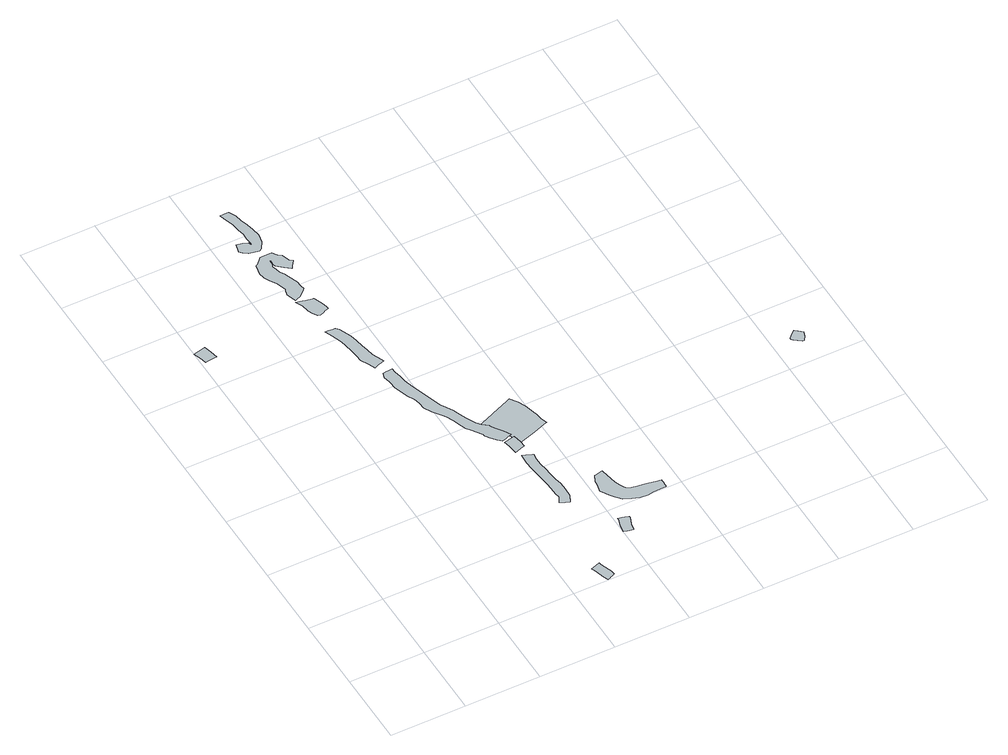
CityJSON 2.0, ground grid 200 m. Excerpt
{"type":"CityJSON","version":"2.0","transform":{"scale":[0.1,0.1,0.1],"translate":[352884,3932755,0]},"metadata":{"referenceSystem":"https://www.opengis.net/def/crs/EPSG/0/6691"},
"CityObjects":{
"object1":{"type":"GenericCityObject","attributes":{"prefecture":"14","disasterType":"1","areaType":"1","zoneNumber":"153-H26-00018","zoneName":"下溝2","status":"0"},"geometry":[{"type":"MultiSurface","lod":"1","boundaries":[[[0,1,2,3,4,5,6,7,8,9,10,11,12,13]]]}]},
"object2":{"type":"GenericCityObject","attributes":{"prefecture":"14","disasterType":"1","areaType":"1","zoneNumber":"153-H26-00021","zoneName":"下溝5","status":"0"},"geometry":[{"type":"MultiSurface","lod":"1","boundaries":[[[14,15,16,17,18,19,20,21,22,23,24,25,26,27,28,29,30,31]]]}]},
"object3":{"type":"GenericCityObject","attributes":{"prefecture":"14","disasterType":"1","areaType":"1","zoneNumber":"153-H26-00018","zoneName":"下溝2","status":"0"},"geometry":[{"type":"MultiSurface","lod":"1","boundaries":[[[32,33,34,35,36,37,38,39,40,41,42,43,44,45,46,47,48,49,50,51,52,53,54,55,56,57,58,59]]]}]},
"object4":{"type":"GenericCityObject","attributes":{"prefecture":"14","disasterType":"1","areaType":"1","zoneNumber":"153-H26-00020","zoneName":"下溝4","status":"0"},"geometry":[{"type":"MultiSurface","lod":"1","boundaries":[[[60,61,62,63,64,65,66,67,68,69,70,71,72,73,74,75,76,77,78,79,80,81,82,83,84,85,86,87]]]}]},
"object5":{"type":"GenericCityObject","attributes":{"prefecture":"14","disasterType":"1","areaType":"1","zoneNumber":"153-H26-00019","zoneName":"下溝3","status":"0"},"geometry":[{"type":"MultiSurface","lod":"1","boundaries":[[[88,89,90,91,92,93,94,95,96,97,98,99,100,101,102,103,104,105,106,107,108,109,110,111,112,113,114,115,116,117,118,119,120,121,122,123,124,125,126,127,128,129,130,131,132,133,134,135,136,137,138]]]}]},
"object6":{"type":"GenericCityObject","attributes":{"prefecture":"14","disasterType":"1","areaType":"1","zoneNumber":"153-H26-00018","zoneName":"下溝2","status":"0"},"geometry":[{"type":"MultiSurface","lod":"1","boundaries":[[[139,140,141,142,143,144,145,146,147,148,149,150,151,152,153,154,155,156,157,158,159]]]}]},
"object7":{"type":"GenericCityObject","attributes":{"prefecture":"14","disasterType":"1","areaType":"1","zoneNumber":"153-H26-00021","zoneName":"下溝5","status":"0"},"geometry":[{"type":"MultiSurface","lod":"1","boundaries":[[[160,161,162,163,164,165,166,167,168,169,170,171,172]]]}]},
"object8":{"type":"GenericCityObject","attributes":{"prefecture":"14","disasterType":"1","areaType":"1","zoneNumber":"153-H26-00019","zoneName":"下溝3","status":"0"},"geometry":[{"type":"MultiSurface","lod":"1","boundaries":[[[173,174,175,176,177,178,179,180,181,182,183,184,185,186]]]}]},
"object9":{"type":"GenericCityObject","attributes":{"prefecture":"14","disasterType":"1","areaType":"1","zoneNumber":"153-H26-00018","zoneName":"下溝2","status":"0"},"geometry":[{"type":"MultiSurface","lod":"1","boundaries":[[[187,188,189,190,191,192,193,194,195,196,197,198,199,200,201,202,203,204,205,206,207,208,209,210,211,212,213,214,215,216,217,218,219,220,221,222,223,224,225,226,227,228]]]}]},
"object10":{"type":"GenericCityObject","attributes":{"prefecture":"14","disasterType":"1","areaType":"2","zoneNumber":"153-H26-00018","zoneName":"下溝2","status":"0"},"geometry":[{"type":"MultiSurface","lod":"1","boundaries":[[[229,230,231,232,233,234,235,236,237,238,239,240,241,225]]]}]},
"object11":{"type":"GenericCityObject","attributes":{"prefecture":"14","disasterType":"1","areaType":"1","zoneNumber":"153-H26-00017","zoneName":"下溝1","status":"0"},"geometry":[{"type":"MultiSurface","lod":"1","boundaries":[[[242,243,244,245,246,247,248,249,250,251,252,253,254,255,256,257,258,259,260,261,262,263,264,265,266,267,268,269,270]]]}]},
"object12":{"type":"GenericCityObject","attributes":{"prefecture":"14","disasterType":"1","areaType":"1","zoneNumber":"153-H26-00019","zoneName":"下溝3","status":"0"},"geometry":[{"type":"MultiSurface","lod":"1","boundaries":[[[271,272,273,274,275,276,277,278,279,280,281,282,283,284,285,286,287,288,289,290,291]]]}]},
"object13":{"type":"GenericCityObject","attributes":{"prefecture":"14","disasterType":"1","areaType":"1","zoneNumber":"153-H26-00021","zoneName":"下溝5","status":"0"},"geometry":[{"type":"MultiSurface","lod":"1","boundaries":[[[292,293,294,295,296,297,298,299,300,301,302,303,304,305,306,307,308,309,310,311,312,313,314,315,316,317,318,319,320,321,322,323,324,325]]]}]},
"object14":{"type":"GenericCityObject","attributes":{"prefecture":"14","disasterType":"1","areaType":"1","zoneNumber":"153-H26-00001","zoneName":"麻溝台1","status":"0"},"geometry":[{"type":"MultiSurface","lod":"1","boundaries":[[[326,327,328,329,330,331,332,333,334,335,336,337,338,339,340,341]]]}]}
},
"vertices":[
[252,10837,0],[326,10847,0],[383,10854,0],[426,10859,0],[380,11056,0],[332,11266,0],[285,11254,0],[235,11240,0],[175,11224,0],[121,11210,0],[8,11180,0],[74,10998,0],[112,10819,0],[188,10829,0],
[5034,50,0],[5067,66,0],[5102,82,0],[5160,110,0],[5140,230,0],[5070,408,0],[5030,538,0],[5014,595,0],[4931,564,0],[4920,560,0],[4864,538,0],[4830,525,0],[4771,503,0],[4789,453,0],[4840,324,0],[4885,139,0],[4943,8,0],[5012,40,0],
[3600,8776,0],[3680,8807,0],[3713,8820,0],[3793,8851,0],[3727,9019,0],[3659,9159,0],[3628,9351,0],[3591,9541,0],[3557,9743,0],[3517,9941,0],[3429,10127,0],[3379,10252,0],[3317,10326,0],[3256,10331,0],[3212,10335,0],[3156,10340,0],[3122,10342,0],[3056,10348,0],[3130,10152,0],[3177,10038,0],[3230,9866,0],[3262,9697,0],[3296,9509,0],[3314,9314,0],[3333,9115,0],[3444,8907,0],[3506,8740,0],[3545,8755,0],
[5497,3113,0],[5480,3311,0],[5453,3506,0],[5425,3705,0],[5404,3902,0],[5373,4113,0],[5378,4293,0],[5396,4452,0],[5367,4464,0],[5304,4491,0],[5228,4523,0],[5179,4544,0],[5136,4562,0],[5114,4290,0],[5132,4068,0],[5160,3880,0],[5184,3677,0],[5204,3481,0],[5214,3281,0],[5223,3071,0],[5246,2937,0],[5157,2784,0],[5202,2763,0],[5248,2741,0],[5282,2725,0],[5337,2700,0],[5387,2676,0],[5486,2869,0],
[5062,5225,0],[5107,5238,0],[5138,5248,0],[5249,5281,0],[5135,5479,0],[5026,5625,0],[4952,5741,0],[4943,5801,0],[4795,5918,0],[4710,6023,0],[4666,6100,0],[4583,6278,0],[4516,6449,0],[4439,6633,0],[4344,6793,0],[4257,6947,0],[4192,7117,0],[4142,7300,0],[4081,7482,0],[4017,7676,0],[3962,7855,0],[3911,8038,0],[3883,8233,0],[3850,8401,0],[3848,8521,0],[3726,8508,0],[3690,8504,0],[3594,8494,0],[3590,8494,0],[3548,8360,0],[3581,8171,0],[3602,7946,0],[3661,7751,0],[3739,7548,0],[3816,7386,0],[3858,7225,0],[3870,7048,0],[3977,6825,0],[4125,6639,0],[4204,6525,0],[4272,6341,0],[4334,6160,0],[4406,5978,0],[4483,5872,0],[4568,5755,0],[4671,5610,0],[4682,5551,0],[4763,5430,0],[4879,5284,0],[4966,5196,0],[5043,5219,0],
[3211,11455,0],[3110,11479,0],[3081,11486,0],[2922,11525,0],[2999,11337,0],[3033,11139,0],[3091,11016,0],[3154,10897,0],[3239,10885,0],[3331,10925,0],[3395,10952,0],[3419,10962,0],[3487,10991,0],[3483,11046,0],[3456,11143,0],[3419,11260,0],[3361,11415,0],[3369,11413,0],[3353,11437,0],[3317,11427,0],[3272,11439,0],
[6377,1551,0],[6373,1585,0],[6279,1620,0],[6217,1643,0],[6213,1644,0],[6106,1657,0],[6104,1619,0],[6037,1429,0],[6004,1222,0],[6101,1198,0],[6161,1183,0],[6258,1159,0],[6290,1353,0],
[5145,4746,0],[5191,4763,0],[5221,4773,0],[5333,4814,0],[5322,4978,0],[5276,5193,0],[5156,5165,0],[5131,5159,0],[5090,5150,0],[5061,5143,0],[4992,5127,0],[5027,4960,0],[5051,4712,0],[5126,4739,0],
[3286,13106,0],[3204,13221,0],[2903,13222,0],[2740,13053,0],[2684,13015,0],[2623,12745,0],[2658,12578,0],[2735,12435,0],[2822,12281,0],[2878,12151,0],[2912,12009,0],[2894,11963,0],[2865,11840,0],[2946,11583,0],[3014,11611,0],[3084,11640,0],[3129,11659,0],[3187,11715,0],[3237,11764,0],[3258,11785,0],[3300,11842,0],[3280,11948,0],[3271,12095,0],[3200,12288,0],[3127,12476,0],[3057,12580,0],[3036,12693,0],[3004,12811,0],[3008,12828,0],[3032,12882,0],[3042,13015,0],[3065,13018,0],[3059,12875,0],[3075,12798,0],[3225,12656,0],[3381,12549,0],[3395,12569,0],[3438,12631,0],[3460,12665,0],[3530,12768,0],[3450,12831,0],[3378,13027,0],
[3481,12696,0],[3399,12791,0],[3304,12971,0],[3224,13059,0],[3141,13152,0],[2946,13172,0],[2973,13140,0],[2976,13137,0],[3120,13129,0],[3152,13004,0],[3212,12901,0],[3347,12751,0],[3456,12659,0],
[3189,14104,0],[3144,14305,0],[3082,14508,0],[3053,14694,0],[2963,14871,0],[2863,14870,0],[2831,14869,0],[2731,14868,0],[2805,14641,0],[2862,14462,0],[2888,14258,0],[2919,14064,0],[2915,13896,0],[2937,13738,0],[2923,13657,0],[2915,13655,0],[2893,13758,0],[2766,13820,0],[2604,13848,0],[2580,13751,0],[2572,13720,0],[2560,13670,0],[2548,13623,0],[2612,13555,0],[2733,13466,0],[2994,13414,0],[3055,13452,0],[3172,13649,0],[3227,13886,0],
[5769,5095,0],[6077,5198,0],[6141,5219,0],[6172,5229,0],[6106,5391,0],[6097,5573,0],[6041,5743,0],[5988,5946,0],[5896,6151,0],[5767,6327,0],[5675,6288,0],[5225,6098,0],[4987,5997,0],[4765,5903,0],[4942,5736,0],[5112,5498,0],[5111,5474,0],[5175,5301,0],[5253,5127,0],[5319,4946,0],[5641,5053,0],
[7443,2027,0],[7606,2027,0],[7609,2086,0],[7611,2127,0],[7613,2173,0],[7615,2233,0],[7617,2273,0],[7477,2288,0],[7315,2319,0],[7170,2347,0],[6990,2374,0],[6821,2404,0],[6776,2430,0],[6728,2502,0],[6681,2599,0],[6622,2749,0],[6592,2899,0],[6572,3036,0],[6543,3206,0],[6512,3199,0],[6445,3185,0],[6412,3177,0],[6322,3157,0],[6315,3155,0],[6233,2985,0],[6219,2845,0],[6170,2666,0],[6303,2439,0],[6395,2302,0],[6517,2168,0],[6708,2087,0],[6901,2017,0],[7106,1985,0],[7258,2019,0],
[12838,4800,0],[12884,4924,0],[12828,4970,0],[12807,4987,0],[12775,5013,0],[12761,5025,0],[12698,5077,0],[12597,4980,0],[12510,4889,0],[12511,4843,0],[12546,4813,0],[12587,4778,0],[12627,4744,0],[12635,4737,0],[12718,4666,0],[12762,4671,0]
]}
